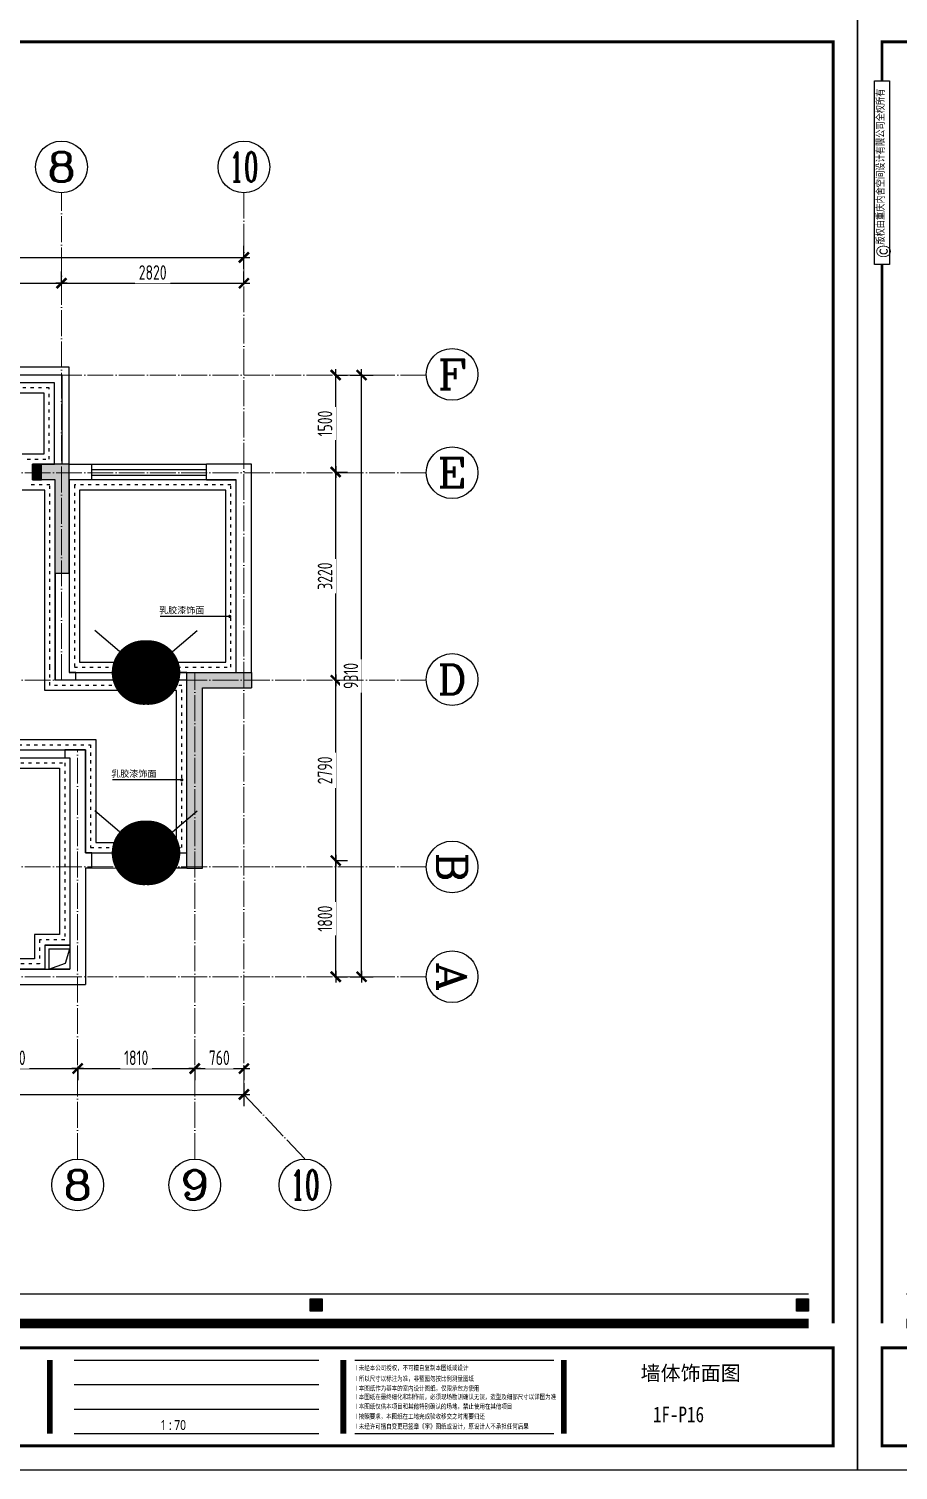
# Model space of a CAD drawing. Header units: inches. Extents: x -50945 to 250244, y -404780 to 18493.
# Drawn here: x 205646 to 219088, y -292400 to -270102 of the extents above; entities that cross this region are included whole.
import ezdxf
from ezdxf.enums import TextEntityAlignment as Align

# ---------------------------------------------------------------- set-up
doc = ezdxf.new("R2010")
doc.units = ezdxf.units.IN
doc.header["$MEASUREMENT"] = 0
doc.linetypes.add('ACAD_ISO03W100', pattern=[30, 12, -18])
doc.linetypes.add('DOTE', pattern=[2.42, 2, -0.2, 0.02, -0.2])
for name, color, linetype in [('0 @ 1 (1)', 7, 'Continuous'), ('15开关布置图-YJ', 2, 'Continuous'), ('AXIS', 1, 'Continuous'), ('AXIS_TEXT', 7, 'Continuous'), ('A图框', 7, 'Continuous'), ('D-ARCHI', 250, 'Continuous'), ('EVH 立面填充', 8, 'Continuous'), ('IBS-003-建筑窗框', 3, 'Continuous'), ('IBS-182-原建筑非承重墙', 150, 'Continuous'), ('IBS-200-原建筑承重墙柱', 200, 'Continuous'), ('IBS-250-轻质砖隔墙填充', 250, 'Continuous'), ('IBS-63-原建筑窗', 63, 'Continuous'), ('IDS-030-造型完成面(看线)', 30, 'Continuous'), ('IDS-32-完成墙面', 32, 'Continuous'), ('IRC-30-天花轮廓线', 30, 'Continuous'), ('外标注', 50, 'Continuous'), ('材质文字标注', 50, 'Continuous')]:
    doc.layers.add(name, color=color, linetype=linetype)
doc.layers.add('门', color=65, linetype='Continuous', lineweight=13)
doc.styles.add('04.YBC-外标注3.0', font='', dxfattribs={"width": 0.8, "height": 3})
doc.styles.add('05.YBC-内标注2.5', font='', dxfattribs={"width": 0.8, "height": 2.5})
doc.styles.add('_TCH_AXIS', font='COMPLEX', dxfattribs={"bigfont": 'GBCBIG'})
doc.styles.add('COMPLEX', font='COMPLEX')
doc.styles.add('HBA-DIMT', font='ARCHS.SHX', dxfattribs={"width": 0.8})
doc.styles.add('MtXpl_Arial_Unicode_', font='Arial Unicode.ttf')
doc.styles.get("Standard").update_dxf_attribs({"font": 'Arial.ttf'})
doc.styles.add('宋体', font='', dxfattribs={"width": 0.8})
doc.styles.get('04.YBC-外标注3.0').set_extended_font_data('SimSun')
doc.styles.get('05.YBC-内标注2.5').set_extended_font_data('SimSun')
doc.styles.get('宋体').set_extended_font_data('SimSun')
doc.dimstyles.new('HBA_40', dxfattribs={"dimscale": 50, "dimtxt": 2.5, "dimasz": 0.1, "dimexe": 2, "dimexo": 2.5, "dimgap": 0.6, "dimtad": 1, "dimdec": 0, "dimrnd": 5, "dimzin": 0, "dimtxsty": 'HBA-DIMT', "dimblk": 'HBA_DIMENSION_TICK', "dimblk1": 'HBA_DIMENSION_TICK', "dimblk2": 'HBA_DIMENSION_TICK', "dimcen": 0.125, "dimclrd": 44, "dimclre": 44, "dimclrt": 2, "dimadec": 0, "dimazin": 0, "dimtfac": 1, "dimtdec": 0, "dimtix": 1, "dimtmove": 1, "dimatfit": 3, "dimldrblk": 'HBA_Leader_Dot', "dimfxl": 0, "dimtvp": 1, "dimtfill": 1, "dimtolj": 1, "dimtzin": 0, "dimarcsym": 0})

# ---------------------------------------------------------------- blocks, each defined once
blk = doc.blocks.new('HBA_DIMENSION_TICK')
at = {"color": 0, "linetype": 'ByBlock'}
for p, q in [((-10, 0), (0, 0)), ((0, 0), (10, 0))]:
    blk.add_line(p, q, dxfattribs=at)
at = {"color": 50, "linetype": 'ByBlock'}
blk.add_solid([(-10, -7), (-7, -10), (7, 10), (10, 7)], dxfattribs=at)
blk = doc.blocks.new('*D810')
at = {"layer": 'Defpoints', "color": 0, "transparency": 16777216}
for p in [(204361, -285932), (206401, -285932), (206401, -286187)]:
    blk.add_point(p, dxfattribs=at)
at = {"layer": '外标注', "color": 44, "lineweight": -2, "transparency": 16777216}
for p, q in [((204361, -286157), (204361, -286367)), ((204370, -286187), (206392, -286187)), ((206401, -286157), (206401, -286367))]:
    blk.add_line(p, q, dxfattribs=at)
at = {"layer": '外标注', "color": 44, "lineweight": -2, "transparency": 16777216, "xscale": 9, "yscale": 9, "zscale": 9, "rotation": 180}
blk.add_blockref('HBA_DIMENSION_TICK', (204361, -286187), dxfattribs=at)
at = {"layer": '外标注', "color": 44, "lineweight": -2, "transparency": 16777216, "xscale": 9, "yscale": 9, "zscale": 9}
blk.add_blockref('HBA_DIMENSION_TICK', (206401, -286187), dxfattribs=at)
at = {"layer": '外标注', "color": 2, "transparency": 16777216, "insert": (205381, -286020), "char_height": 225, "attachment_point": 5, "style": 'HBA-DIMT', "bg_fill": 3, "box_fill_scale": 1.25, "bg_fill_color": 256, "bg_fill_true_color": 13158600, "bg_fill_transparency": 0}
blk.add_mtext('\\A1;2040', dxfattribs=at)
blk = doc.blocks.new('HBA_Leader_Dot')
at = {"color": 0, "linetype": 'ByBlock'}
blk.add_line((-5, 0), (-10, 0), dxfattribs=at)
at = {"color": 0, "linetype": 'ByBlock', "const_width": 5}
blk.add_lwpolyline([(-2.5, 0, 1), (2.5, 0, 1)], format="xyb", close=True, dxfattribs=at)
blk = doc.blocks.new('*D811')
at = {"layer": 'Defpoints', "color": 0, "transparency": 16777216}
for p in [(206401, -285932), (208211, -285932), (208211, -286187)]:
    blk.add_point(p, dxfattribs=at)
at = {"layer": '外标注', "color": 44, "lineweight": -2, "transparency": 16777216}
for p, q in [((206401, -286157), (206401, -286367)), ((206410, -286187), (208202, -286187)), ((208211, -286157), (208211, -286367))]:
    blk.add_line(p, q, dxfattribs=at)
at = {"layer": '外标注', "color": 44, "lineweight": -2, "transparency": 16777216, "xscale": 9, "yscale": 9, "zscale": 9, "rotation": 180}
blk.add_blockref('HBA_DIMENSION_TICK', (206401, -286187), dxfattribs=at)
at = {"layer": '外标注', "color": 44, "lineweight": -2, "transparency": 16777216, "xscale": 9, "yscale": 9, "zscale": 9}
blk.add_blockref('HBA_DIMENSION_TICK', (208211, -286187), dxfattribs=at)
at = {"layer": '外标注', "color": 2, "transparency": 16777216, "insert": (207306, -286020), "char_height": 225, "attachment_point": 5, "style": 'HBA-DIMT', "bg_fill": 3, "box_fill_scale": 1.25, "bg_fill_color": 256, "bg_fill_true_color": 13158600, "bg_fill_transparency": 0}
blk.add_mtext('\\A1;1810', dxfattribs=at)
blk = doc.blocks.new('*D812')
at = {"layer": 'Defpoints', "color": 0, "transparency": 16777216}
for p in [(208211, -285932), (208971, -285932), (208971, -286187)]:
    blk.add_point(p, dxfattribs=at)
at = {"layer": '外标注', "color": 44, "lineweight": -2, "transparency": 16777216}
for p, q in [((208211, -286157), (208211, -286367)), ((208220, -286187), (208962, -286187)), ((208971, -286157), (208971, -286367))]:
    blk.add_line(p, q, dxfattribs=at)
at = {"layer": '外标注', "color": 44, "lineweight": -2, "transparency": 16777216, "xscale": 9, "yscale": 9, "zscale": 9, "rotation": 180}
blk.add_blockref('HBA_DIMENSION_TICK', (208211, -286187), dxfattribs=at)
at = {"layer": '外标注', "color": 44, "lineweight": -2, "transparency": 16777216, "xscale": 9, "yscale": 9, "zscale": 9}
blk.add_blockref('HBA_DIMENSION_TICK', (208971, -286187), dxfattribs=at)
at = {"layer": '外标注', "color": 2, "transparency": 16777216, "insert": (208591, -286020), "char_height": 225, "attachment_point": 5, "style": 'HBA-DIMT', "bg_fill": 3, "box_fill_scale": 1.25, "bg_fill_color": 256, "bg_fill_true_color": 13158600, "bg_fill_transparency": 0}
blk.add_mtext('\\A1;760', dxfattribs=at)
blk = doc.blocks.new('*D813')
at = {"layer": 'Defpoints', "color": 0, "transparency": 16777216}
for p in [(194271, -286187), (208971, -286187), (208971, -286587)]:
    blk.add_point(p, dxfattribs=at)
at = {"layer": '外标注', "color": 44, "lineweight": -2, "transparency": 16777216}
for p, q in [((194271, -286412), (194271, -286767)), ((208971, -286412), (208971, -286767)), ((194280, -286587), (208962, -286587))]:
    blk.add_line(p, q, dxfattribs=at)
at = {"layer": '外标注', "color": 44, "lineweight": -2, "transparency": 16777216, "xscale": 9, "yscale": 9, "zscale": 9, "rotation": 180}
blk.add_blockref('HBA_DIMENSION_TICK', (194271, -286587), dxfattribs=at)
at = {"layer": '外标注', "color": 44, "lineweight": -2, "transparency": 16777216, "xscale": 9, "yscale": 9, "zscale": 9}
blk.add_blockref('HBA_DIMENSION_TICK', (208971, -286587), dxfattribs=at)
at = {"layer": '外标注', "color": 2, "transparency": 16777216, "insert": (201621, -286420), "char_height": 225, "attachment_point": 5, "style": 'HBA-DIMT', "bg_fill": 3, "box_fill_scale": 1.25, "bg_fill_color": 256, "bg_fill_true_color": 13158600, "bg_fill_transparency": 0}
blk.add_mtext('\\A1;14700', dxfattribs=at)
blk = doc.blocks.new('*D814')
at = {"layer": 'Defpoints', "color": 0, "transparency": 16777216}
for p in [(210149, -282969), (210391, -282969), (210149, -284767)]:
    blk.add_point(p, dxfattribs=at)
at = {"layer": '外标注', "color": 44, "lineweight": -2, "transparency": 16777216}
for p, q in [((210374, -282969), (210571, -282969)), ((210391, -284758), (210391, -282978)), ((210374, -284767), (210571, -284767))]:
    blk.add_line(p, q, dxfattribs=at)
at = {"layer": '外标注', "color": 44, "lineweight": -2, "transparency": 16777216, "xscale": 9, "yscale": 9, "zscale": 9}
for p, rotation in [((210391, -282969), 90), ((210391, -284767), 270)]:
    blk.add_blockref('HBA_DIMENSION_TICK', p, dxfattribs=dict(at, rotation=rotation))
at = {"layer": '外标注', "color": 2, "transparency": 16777216, "insert": (210225, -283868), "char_height": 225, "attachment_point": 5, "rotation": 90, "style": 'HBA-DIMT', "bg_fill": 3, "box_fill_scale": 1.25, "bg_fill_color": 256, "bg_fill_true_color": 13158600, "bg_fill_transparency": 0}
blk.add_mtext('\\A1;1800', dxfattribs=at)
blk = doc.blocks.new('*D815')
at = {"layer": 'Defpoints', "color": 0, "transparency": 16777216}
for p in [(210149, -280179), (210391, -280179), (210149, -282969)]:
    blk.add_point(p, dxfattribs=at)
at = {"layer": '外标注', "color": 44, "lineweight": -2, "transparency": 16777216}
for p, q in [((210374, -280179), (210571, -280179)), ((210391, -282960), (210391, -280188)), ((210374, -282969), (210571, -282969))]:
    blk.add_line(p, q, dxfattribs=at)
at = {"layer": '外标注', "color": 44, "lineweight": -2, "transparency": 16777216, "xscale": 9, "yscale": 9, "zscale": 9}
for p, rotation in [((210391, -280179), 90), ((210391, -282969), 270)]:
    blk.add_blockref('HBA_DIMENSION_TICK', p, dxfattribs=dict(at, rotation=rotation))
at = {"layer": '外标注', "color": 2, "transparency": 16777216, "insert": (210225, -281574), "char_height": 225, "attachment_point": 5, "rotation": 90, "style": 'HBA-DIMT', "bg_fill": 3, "box_fill_scale": 1.25, "bg_fill_color": 256, "bg_fill_true_color": 13158600, "bg_fill_transparency": 0}
blk.add_mtext('\\A1;2790', dxfattribs=at)
blk = doc.blocks.new('*D816')
at = {"layer": 'Defpoints', "color": 0, "transparency": 16777216}
for p in [(210149, -276959), (210391, -276959), (210149, -280179)]:
    blk.add_point(p, dxfattribs=at)
at = {"layer": '外标注', "color": 44, "lineweight": -2, "transparency": 16777216}
for p, q in [((210374, -276959), (210571, -276959)), ((210391, -280170), (210391, -276968)), ((210374, -280179), (210571, -280179))]:
    blk.add_line(p, q, dxfattribs=at)
at = {"layer": '外标注', "color": 44, "lineweight": -2, "transparency": 16777216, "xscale": 9, "yscale": 9, "zscale": 9}
for p, rotation in [((210391, -276959), 90), ((210391, -280179), 270)]:
    blk.add_blockref('HBA_DIMENSION_TICK', p, dxfattribs=dict(at, rotation=rotation))
at = {"layer": '外标注', "color": 2, "transparency": 16777216, "insert": (210225, -278569), "char_height": 225, "attachment_point": 5, "rotation": 90, "style": 'HBA-DIMT', "bg_fill": 3, "box_fill_scale": 1.25, "bg_fill_color": 256, "bg_fill_true_color": 13158600, "bg_fill_transparency": 0}
blk.add_mtext('\\A1;3220', dxfattribs=at)
blk = doc.blocks.new('*D817')
at = {"layer": 'Defpoints', "color": 0, "transparency": 16777216}
for p in [(210149, -275458), (210391, -275458), (210149, -276959)]:
    blk.add_point(p, dxfattribs=at)
at = {"layer": '外标注', "color": 44, "lineweight": -2, "transparency": 16777216}
for p, q in [((210374, -275458), (210571, -275458)), ((210391, -276950), (210391, -275467)), ((210374, -276959), (210571, -276959))]:
    blk.add_line(p, q, dxfattribs=at)
at = {"layer": '外标注', "color": 44, "lineweight": -2, "transparency": 16777216, "xscale": 9, "yscale": 9, "zscale": 9}
for p, rotation in [((210391, -275458), 90), ((210391, -276959), 270)]:
    blk.add_blockref('HBA_DIMENSION_TICK', p, dxfattribs=dict(at, rotation=rotation))
at = {"layer": '外标注', "color": 2, "transparency": 16777216, "insert": (210225, -276208), "char_height": 225, "attachment_point": 5, "rotation": 90, "style": 'HBA-DIMT', "bg_fill": 3, "box_fill_scale": 1.25, "bg_fill_color": 256, "bg_fill_true_color": 13158600, "bg_fill_transparency": 0}
blk.add_mtext('\\A1;1500', dxfattribs=at)
blk = doc.blocks.new('*D818')
at = {"layer": 'Defpoints', "color": 0, "transparency": 16777216}
for p in [(210391, -275458), (210791, -275458), (210391, -284767)]:
    blk.add_point(p, dxfattribs=at)
at = {"layer": '外标注', "color": 44, "lineweight": -2, "transparency": 16777216}
for p, q in [((210616, -275458), (210971, -275458)), ((210791, -284758), (210791, -275467)), ((210616, -284767), (210971, -284767))]:
    blk.add_line(p, q, dxfattribs=at)
at = {"layer": '外标注', "color": 44, "lineweight": -2, "transparency": 16777216, "xscale": 9, "yscale": 9, "zscale": 9}
for p, rotation in [((210791, -275458), 90), ((210791, -284767), 270)]:
    blk.add_blockref('HBA_DIMENSION_TICK', p, dxfattribs=dict(at, rotation=rotation))
at = {"layer": '外标注', "color": 2, "transparency": 16777216, "insert": (210625, -280113), "char_height": 225, "attachment_point": 5, "rotation": 90, "style": 'HBA-DIMT', "bg_fill": 3, "box_fill_scale": 1.25, "bg_fill_color": 256, "bg_fill_true_color": 13158600, "bg_fill_transparency": 0}
blk.add_mtext('\\A1;9310', dxfattribs=at)
blk = doc.blocks.new('*D821')
at = {"layer": 'Defpoints', "color": 0, "transparency": 16777216}
for p in [(206151, -274038), (200061, -274263), (206151, -274263)]:
    blk.add_point(p, dxfattribs=at)
at = {"layer": '外标注', "color": 44, "lineweight": -2, "transparency": 16777216}
for p, q in [((200061, -274038), (200061, -273858)), ((200070, -274038), (206142, -274038)), ((206151, -274038), (206151, -273858))]:
    blk.add_line(p, q, dxfattribs=at)
at = {"layer": '外标注', "color": 44, "lineweight": -2, "transparency": 16777216, "xscale": 9, "yscale": 9, "zscale": 9, "rotation": 180}
blk.add_blockref('HBA_DIMENSION_TICK', (200061, -274038), dxfattribs=at)
at = {"layer": '外标注', "color": 44, "lineweight": -2, "transparency": 16777216, "xscale": 9, "yscale": 9, "zscale": 9}
blk.add_blockref('HBA_DIMENSION_TICK', (206151, -274038), dxfattribs=at)
at = {"layer": '外标注', "color": 2, "transparency": 16777216, "insert": (203106, -273872), "char_height": 225, "attachment_point": 5, "style": 'HBA-DIMT', "bg_fill": 3, "box_fill_scale": 1.25, "bg_fill_color": 256, "bg_fill_true_color": 13158600, "bg_fill_transparency": 0}
blk.add_mtext('\\A1;6090', dxfattribs=at)
blk = doc.blocks.new('*D822')
at = {"layer": 'Defpoints', "color": 0, "transparency": 16777216}
for p in [(208971, -274038), (206151, -274263), (208971, -274263)]:
    blk.add_point(p, dxfattribs=at)
at = {"layer": '外标注', "color": 44, "lineweight": -2, "transparency": 16777216}
for p, q in [((206151, -274038), (206151, -273858)), ((206160, -274038), (208962, -274038)), ((208971, -274038), (208971, -273858))]:
    blk.add_line(p, q, dxfattribs=at)
at = {"layer": '外标注', "color": 44, "lineweight": -2, "transparency": 16777216, "xscale": 9, "yscale": 9, "zscale": 9, "rotation": 180}
blk.add_blockref('HBA_DIMENSION_TICK', (206151, -274038), dxfattribs=at)
at = {"layer": '外标注', "color": 44, "lineweight": -2, "transparency": 16777216, "xscale": 9, "yscale": 9, "zscale": 9}
blk.add_blockref('HBA_DIMENSION_TICK', (208971, -274038), dxfattribs=at)
at = {"layer": '外标注', "color": 2, "transparency": 16777216, "insert": (207561, -273872), "char_height": 225, "attachment_point": 5, "style": 'HBA-DIMT', "bg_fill": 3, "box_fill_scale": 1.25, "bg_fill_color": 256, "bg_fill_true_color": 13158600, "bg_fill_transparency": 0}
blk.add_mtext('\\A1;2820', dxfattribs=at)
blk = doc.blocks.new('*D823')
at = {"layer": 'Defpoints', "color": 0, "transparency": 16777216}
for p in [(208971, -273638), (194271, -274038), (208971, -274038)]:
    blk.add_point(p, dxfattribs=at)
at = {"layer": '外标注', "color": 44, "lineweight": -2, "transparency": 16777216}
for p, q in [((194271, -273813), (194271, -273458)), ((208971, -273813), (208971, -273458)), ((194280, -273638), (208962, -273638))]:
    blk.add_line(p, q, dxfattribs=at)
at = {"layer": '外标注', "color": 44, "lineweight": -2, "transparency": 16777216, "xscale": 9, "yscale": 9, "zscale": 9, "rotation": 180}
blk.add_blockref('HBA_DIMENSION_TICK', (194271, -273638), dxfattribs=at)
at = {"layer": '外标注', "color": 44, "lineweight": -2, "transparency": 16777216, "xscale": 9, "yscale": 9, "zscale": 9}
blk.add_blockref('HBA_DIMENSION_TICK', (208971, -273638), dxfattribs=at)
at = {"layer": '外标注', "color": 2, "transparency": 16777216, "insert": (201621, -273472), "char_height": 225, "attachment_point": 5, "style": 'HBA-DIMT', "bg_fill": 3, "box_fill_scale": 1.25, "bg_fill_color": 256, "bg_fill_true_color": 13158600, "bg_fill_transparency": 0}
blk.add_mtext('\\A1;14700', dxfattribs=at)
blk = doc.blocks.new('_AXISO')
blk.add_circle((0, 0), 0.5)
at = {"layer": 'AXIS_TEXT', "style": 'COMPLEX', "width": 1.041667}
blk.add_attdef('A', text='', height=0.56, dxfattribs=at).set_placement((-0.25, -0.28), (0.25, -0.28), align=Align.FIT)
blk = doc.blocks.new('gegeg')
at = {"layer": 'A图框'}
h = blk.add_hatch(color=256, dxfattribs=at)
h.dxf.hatch_style = 1
h.paths.add_polyline_path([(154931, -57558), (154756, -57558), (154756, -57733), (154931, -57733)])
h = blk.add_hatch(color=256, dxfattribs=at)
h.dxf.hatch_style = 1
h.paths.add_polyline_path([(161887, -57558), (161712, -57558), (161712, -57733), (161887, -57733)])
for p, q in [((133887, -57482), (161887, -57482)), ((151384, -58433), (154884, -58433)), ((155398, -58433), (158242, -58433)), ((151384, -58783), (154884, -58783)), ((151384, -59133), (154884, -59133)), ((151384, -59483), (154884, -59483)), ((155398, -59483), (158242, -59483))]:
    blk.add_line(p, q, dxfattribs=at)
for points in [[(162587, -39218), (162587, -60008), (133187, -60008), (133187, -39218)], [(133431, -40125), (133643, -40125), (133643, -42755), (133431, -42755)], [(154756, -57558), (154931, -57558), (154931, -57733), (154756, -57733)], [(161712, -57558), (161887, -57558), (161887, -57733), (161712, -57733)]]:
    blk.add_lwpolyline(points, close=True, dxfattribs=at)
for points, const_width in [([(133537, -40125), (133537, -39568), (162237, -39568), (162237, -57908)], 42), ([(133537, -57908), (133537, -42755)], 42), ([(161887, -57908), (133887, -57908)], 140), ([(151034, -58433), (151034, -59483)], 84), ([(155234, -58433), (155234, -59483)], 84), ([(158387, -58433), (158387, -59483)], 84)]:
    blk.add_lwpolyline(points, dxfattribs=dict(at, const_width=const_width))
at = {"layer": 'A图框', "const_width": 42}
blk.add_lwpolyline([(133537, -58258), (162237, -58258), (162237, -59658), (133537, -59658)], close=True, dxfattribs=at)
at = {"layer": '0 @ 1 (1)', "insert": (152579, -59363), "char_height": 175, "width": 3199.54, "attachment_point": 4, "style": '05.YBC-内标注2.5'}
blk.add_mtext('{\\fMicrosoft YaHei|b0|i0|c134|p34;\\H0.8x; 1 : 70}', dxfattribs=at)
at = {"layer": 'A图框', "rotation": 90, "style": '04.YBC-外标注3.0'}
for s, insert, char_height, width, attachment_point in [('版权由重庆内舍空间设计有限公司全权所有', (133460, -42471), 105, 2420.6, 1), ('©', (133559, -42567), 210, 191.34, 5)]:
    blk.add_mtext(s, dxfattribs=dict(at, insert=insert, char_height=char_height, width=width, attachment_point=attachment_point))
at = {"layer": 'A图框', "char_height": 70, "attachment_point": 1, "style": '04.YBC-外标注3.0'}
for s, width, insert in [('{\\fArial Unicode MS|b0|i0|c134|p0;l 未经本公司授权，不可擅自复制本图纸或设计}', 1842.18, (155405, -58508)), ('{\\fArial Unicode MS|b0|i0|c134|p0;l 所以尺寸以标注为准，非蓝图勿按比例测量图纸}', 1906.2, (155405, -58662)), ('{\\fArial Unicode MS|b0|i0|c134|p0;l 本图纸作为基本的室内设计图纸，仅限承包方使用}', 2550.12, (155405, -58801)), ('{\\fArial Unicode MS|b0|i0|c134|p0;l 本图纸在最终细化和制作前，必须现场勘测确认无误，造型及细部尺寸以详图为准}', 3701.19, (155405, -58923)), ('{\\fArial Unicode MS|b0|i0|c134|p0;l 本图纸仅供本项目和其他特别确认的场地，禁止使用在其他项目}', 3008.74, (155405, -59060)), ('{\\fArial Unicode MS|b0|i0|c134|p0;l 按照要求，本图纸在工地完成验收移交之时需要归还}', 1941.8, (155405, -59203)), ('{\\fArial Unicode MS|b0|i0|c134|p0;l 未经许可擅自变更已签章《字》图纸或设计，原设计人不承担任何后果}', 3026.66, (155405, -59346))]:
    blk.add_mtext_dynamic_manual_height_columns(s, width=width, gutter_width=1, heights=[0], dxfattribs=dict(at, insert=insert))

msp = doc.modelspace()

# ---------------------------------------------------------------- hatches: boundary and pattern name
at = {"layer": 'EVH 立面填充'}
h = msp.add_hatch(color=256, dxfattribs=at)
h.dxf.hatch_style = 1
h.paths.add_polyline_path([(206051.15, -277078.62), (206051.15, -278528.62), (206271.15, -278528.62), (206271.15, -276838.62), (205841.15, -276838.62), (205841.15, -277078.62)])
h = msp.add_hatch(color=256, dxfattribs=at)
h.dxf.hatch_style = 1
h.paths.add_polyline_path([(208331.15, -280298.62), (209091.15, -280298.62), (209091.15, -280058.62), (208091.15, -280058.62), (208091.15, -283088.62), (208331.15, -283088.62)])

# ---------------------------------------------------------------- linework, layer by layer
at = {"layer": 'IBS-003-建筑窗框', "color": 251, "ltscale": 10}
for p, q in [((206271.15, -275338.38), (200731.15, -275338.38)), ((206271.15, -276838.62), (206271.15, -275338.38)), ((206041.15, -275578.38), (200971.15, -275578.38)), ((206041.15, -276838.62), (206041.15, -275578.38)), ((206621.15, -276838.62), (208391.15, -276838.62)), ((208391.15, -277078.62), (206621.15, -277078.62))]:
    msp.add_line(p, q, dxfattribs=at)
at = {"layer": 'IBS-182-原建筑非承重墙'}
for p, q in [((206271.15, -276838.62), (206621.15, -276838.62)), ((206621.15, -277078.62), (206621.15, -276838.62)), ((209091.15, -276838.62), (208391.15, -276838.62)), ((208391.15, -277078.62), (208391.15, -276838.62)), ((209091.15, -280058.62), (209091.15, -276838.62)), ((206621.15, -277078.62), (206271.15, -277078.62)), ((208391.15, -277078.62), (208851.15, -277078.62)), ((208851.15, -280058.62), (208851.15, -277078.62)), ((206051.15, -278528.62), (206051.15, -280178.62)), ((206271.15, -278528.62), (206271.15, -280058.62)), ((206371.15, -280058.62), (206271.15, -280058.62)), ((206371.15, -280178.62), (206371.15, -280058.62)), ((207251.15, -280178.62), (207251.15, -280058.62)), ((208091.15, -280058.62), (207251.15, -280058.62)), ((206371.15, -280178.62), (206051.15, -280178.62)), ((208091.15, -280178.62), (207251.15, -280178.62)), ((206520.85, -281258.62), (206200.85, -281258.62)), ((206200.85, -281258.62), (206200.85, -281378.62)), ((206200.85, -281378.62), (206280.85, -281378.62)), ((206280.85, -281378.62), (206280.85, -284648.62)), ((206520.85, -282848.62), (206520.85, -281258.62)), ((206620.85, -282848.62), (206520.85, -282848.62)), ((206620.85, -283088.62), (206620.85, -282848.62)), ((207681.15, -283088.62), (207681.15, -282848.62)), ((207681.15, -282848.62), (208091.15, -282848.62)), ((206620.85, -283088.62), (206520.85, -283088.62)), ((206520.85, -283088.62), (206520.85, -284886.95)), ((208091.15, -283088.62), (207681.15, -283088.62)), ((205892.62, -284275.63), (205892.62, -284648.62)), ((205892.62, -284275.63), (206280.85, -284275.63)), ((205952.62, -284335.63), (205952.62, -284648.62)), ((205952.62, -284335.63), (206280.85, -284335.63)), ((206214.32, -284556.04), (206280.85, -284335.63)), ((204480.85, -284648.62), (206280.85, -284648.62)), ((205952.62, -284648.62), (206214.32, -284556.04)), ((206280.85, -284648.62), (205952.62, -284648.62)), ((204480.85, -284886.95), (206520.85, -284886.95))]:
    msp.add_line(p, q, dxfattribs=at)
msp.add_lwpolyline([(205701.15, -277078.62), (205841.15, -277078.62), (205841.15, -276838.62), (205701.15, -276838.62)], close=True, dxfattribs=at)
at = {"layer": 'IBS-200-原建筑承重墙柱', "ltscale": 0.02}
for p, q in [((205841.15, -277078.62), (205841.15, -276838.62)), ((206271.15, -276838.62), (205841.15, -276838.62)), ((206271.15, -278528.62), (206271.15, -276838.62)), ((206051.15, -277078.62), (205841.15, -277078.62)), ((206051.15, -278528.62), (206051.15, -277078.62)), ((206271.15, -278528.62), (206051.15, -278528.62)), ((208091.15, -283088.62), (208091.15, -280058.62)), ((208091.15, -280058.62), (209091.15, -280058.62)), ((209091.15, -280058.62), (209091.15, -280298.62)), ((208331.15, -283088.62), (208331.15, -280298.62)), ((208331.15, -280298.62), (209091.15, -280298.62)), ((208091.15, -283088.62), (208331.15, -283088.62))]:
    msp.add_line(p, q, dxfattribs=at)
at = {"layer": 'IBS-250-轻质砖隔墙填充', "color": 8, "linetype": 'Continuous'}
for p, q in [((205701.15, -276848.71), (205711.24, -276838.62)), ((205701.15, -276869.92), (205732.45, -276838.62)), ((205701.15, -276891.13), (205753.67, -276838.62)), ((205701.15, -276912.35), (205774.88, -276838.62)), ((205701.15, -276933.56), (205796.09, -276838.62)), ((205701.15, -276954.77), (205817.31, -276838.62)), ((205708.52, -276968.62), (205838.52, -276838.62)), ((205729.73, -276968.62), (205841.15, -276857.2)), ((205750.95, -276968.62), (205841.15, -276878.41)), ((205772.16, -276968.62), (205841.15, -276899.63)), ((205793.37, -276968.62), (205841.15, -276920.84)), ((205701.15, -276975.99), (205708.52, -276968.62)), ((205701.15, -276997.2), (205729.73, -276968.62)), ((205701.15, -277018.41), (205750.95, -276968.62)), ((205701.15, -277039.63), (205772.16, -276968.62)), ((205701.15, -277060.84), (205793.37, -276968.62)), ((205704.59, -277078.62), (205814.59, -276968.62)), ((205725.8, -277078.62), (205835.8, -276968.62)), ((205747.01, -277078.62), (205841.15, -276984.48)), ((205768.23, -277078.62), (205841.15, -277005.69)), ((205789.44, -277078.62), (205841.15, -277026.9)), ((205810.65, -277078.62), (205841.15, -277048.12)), ((205814.59, -276968.62), (205841.15, -276942.05)), ((205831.87, -277078.62), (205841.15, -277069.33)), ((205835.8, -276968.62), (205841.15, -276963.26))]:
    msp.add_line(p, q, dxfattribs=at)
at = {"layer": 'IBS-63-原建筑窗'}
for p, q in [((206161.15, -275458.38), (200851.15, -275458.38)), ((206161.15, -276838.62), (206161.15, -275458.38)), ((206621.15, -276918.62), (208391.15, -276918.62)), ((206621.15, -277006.2), (208391.15, -277006.2))]:
    msp.add_line(p, q, dxfattribs=at)
at = {"layer": 'IDS-32-完成墙面'}
for points in [[(208091.15, -282848.62), (208091.15, -280178.62), (206051.15, -280178.62), (206051.15, -280058.62), (206051.15, -280058.62), (206051.15, -277078.62), (205701.15, -277078.62), (205701.15, -276838.62), (206041.15, -276838.62), (206041.15, -275578.38), (200971.15, -275578.38)], [(205541.15, -276678.62), (205881.15, -276678.62), (205881.15, -275738.38), (201131.15, -275738.38)], [(207677.49, -282688.62), (207931.15, -282688.62), (207931.15, -280338.62), (205891.15, -280338.62), (205891.15, -279898.62), (205891.15, -279898.62), (205891.15, -277238.62), (205541.15, -277238.62)], [(207677.49, -279898.62), (208691.15, -279898.62), (208691.15, -277238.62), (206431.15, -277238.62), (206431.15, -279898.62), (207238.22, -279898.62)], [(203490.85, -281098.62), (206680.85, -281098.62), (206680.85, -282688.62), (207238.22, -282688.62)], [(203650.85, -281258.62), (206520.85, -281258.62), (206520.85, -282848.62), (208091.15, -282848.62)], [(204480.85, -284648.62), (204480.85, -282948.62), (203880.85, -282948.62), (203880.85, -281378.62), (206280.85, -281378.62), (206280.85, -284275.63), (205892.62, -284275.63), (205892.62, -284648.62), (204480.85, -284648.62)], [(204640.85, -283246.11), (204640.85, -282788.62), (204040.85, -282788.62), (204040.85, -281538.62), (206120.85, -281538.62), (206120.85, -284115.63), (205732.62, -284115.63), (205732.62, -284488.62), (204640.85, -284488.62), (204640.85, -283685.37)]]:
    msp.add_lwpolyline(points, dxfattribs=at)
msp.add_lwpolyline([(206271.15, -280058.62), (208851.15, -280058.62), (208851.15, -277078.62), (206271.15, -277078.62)], close=True, dxfattribs=at)
at = {"layer": 'IRC-30-天花轮廓线', "color": 8, "linetype": 'ACAD_ISO03W100', "ltscale": 4}
for points in [[(205621.15, -276758.62), (205961.15, -276758.62), (205961.15, -275658.38), (201051.15, -275658.38)], [(207584.04, -282768.62), (208011.15, -282768.62), (208011.15, -280258.62), (205971.15, -280258.62), (205971.15, -279978.62), (205971.15, -279978.62), (205971.15, -277158.62), (205621.15, -277158.62)], [(207584.04, -279978.62), (208771.15, -279978.62), (208771.15, -277158.62), (206351.15, -277158.62), (206351.15, -279978.62), (207331.67, -279978.62)], [(203570.85, -281178.62), (206600.85, -281178.62), (206600.85, -282768.62), (207331.67, -282768.62)], [(204560.85, -283339.55), (204560.85, -282868.62), (203960.85, -282868.62), (203960.85, -281458.62), (206200.85, -281458.62), (206200.85, -284195.63), (205812.62, -284195.63), (205812.62, -284568.62), (204560.85, -284568.62), (204560.85, -283591.93)]]:
    msp.add_lwpolyline(points, dxfattribs=at)
at = {"layer": '门', "color": 8, "lineweight": 5}
msp.add_line((204620.85, -281258.62), (206200.85, -281258.62), dxfattribs=at)
for points in [[(206371.15, -280058.62), (207251.15, -280058.62), (207251.15, -280178.62), (206371.15, -280178.62)], [(206620.85, -282848.62), (207681.15, -282848.62), (207681.15, -283088.62), (206620.85, -283088.62)]]:
    msp.add_lwpolyline(points, close=True, dxfattribs=at)

# ---------------------------------------------------------------- block references
at = {"layer": '15开关布置图-YJ', "color": 2, "xscale": 1.081091401797356, "yscale": 1.081091401797356, "zscale": 1.081091401797356}
msp.add_blockref('gegeg', (74472.26, -227526.41), dxfattribs=at)
at = {"layer": 'AXIS'}
ref = msp.add_blockref('_AXISO', (206151.15, -272238.38), dxfattribs=dict(at, xscale=800, yscale=800, zscale=800))
ref.add_attrib('A', '8', dxfattribs={"layer": 'AXIS_TEXT', "height": 452.55, "style": '_TCH_AXIS', "width": 1.5}).set_placement((205924.88, -272464.65), (206377.43, -272464.65), align=Align.FIT)
ref = msp.add_blockref('_AXISO', (208971.15, -272238.38), dxfattribs=dict(at, xscale=800, yscale=800, zscale=800))
ref.add_attrib('A', '10', dxfattribs={"layer": 'AXIS_TEXT', "height": 452.548, "style": '_TCH_AXIS', "width": 0.724138}).set_placement((208744.88, -272464.65), (209197.43, -272464.65), align=Align.FIT)
ref = msp.add_blockref('_AXISO', (212191.15, -275448.38), dxfattribs=dict(at, xscale=800, yscale=800, zscale=800))
ref.add_attrib('A', 'F', dxfattribs={"layer": 'AXIS_TEXT', "height": 452.55, "style": '_TCH_AXIS', "width": 1.3125}).set_placement((211964.88, -275674.65), (212417.43, -275674.65), align=Align.FIT)
ref = msp.add_blockref('_AXISO', (212191.15, -276968.62), dxfattribs=dict(at, xscale=800, yscale=800, zscale=800))
ref.add_attrib('A', 'E', dxfattribs={"layer": 'AXIS_TEXT', "height": 452.55, "style": '_TCH_AXIS', "width": 1.3125}).set_placement((211964.88, -277194.89), (212417.43, -277194.89), align=Align.FIT)
ref = msp.add_blockref('_AXISO', (212191.15, -280168.39), dxfattribs=dict(at, xscale=800, yscale=800, zscale=800))
ref.add_attrib('A', 'D', dxfattribs={"layer": 'AXIS_TEXT', "height": 452.55, "style": '_TCH_AXIS', "width": 1.235294}).set_placement((211964.88, -280394.66), (212417.43, -280394.66), align=Align.FIT)
ref = msp.add_blockref('_AXISO', (212191.15, -283068.62), dxfattribs=dict(at, xscale=800, yscale=800, zscale=800, rotation=270))
ref.add_attrib('A', 'B', dxfattribs={"layer": 'AXIS_TEXT', "height": 452.55, "rotation": 270, "style": '_TCH_AXIS', "width": 1.235294}).set_placement((211964.88, -282842.34), (211964.88, -283294.89), align=Align.FIT)
ref = msp.add_blockref('_AXISO', (212191.15, -284766.95), dxfattribs=dict(at, xscale=800, yscale=800, zscale=800, rotation=270))
ref.add_attrib('A', 'A', dxfattribs={"layer": 'AXIS_TEXT', "height": 452.55, "rotation": 270, "style": '_TCH_AXIS', "width": 1.166667}).set_placement((211964.88, -284540.68), (211964.88, -284993.23), align=Align.FIT)
ref = msp.add_blockref('_AXISO', (206400.85, -287986.95), dxfattribs=dict(at, xscale=800, yscale=800, zscale=800))
ref.add_attrib('A', '8', dxfattribs={"layer": 'AXIS_TEXT', "height": 452.55, "style": '_TCH_AXIS', "width": 1.5}).set_placement((206174.58, -288213.23), (206627.13, -288213.23), align=Align.FIT)
ref = msp.add_blockref('_AXISO', (208211.15, -287986.95), dxfattribs=dict(at, xscale=800, yscale=800, zscale=800))
ref.add_attrib('A', '9', dxfattribs={"layer": 'AXIS_TEXT', "height": 452.55, "style": '_TCH_AXIS', "width": 1.5}).set_placement((207984.88, -288213.23), (208437.43, -288213.23), align=Align.FIT)
ref = msp.add_blockref('_AXISO', (209915.82, -287986.95), dxfattribs=dict(at, xscale=800, yscale=800, zscale=800))
ref.add_attrib('A', '10', dxfattribs={"layer": 'AXIS_TEXT', "height": 452.548, "style": '_TCH_AXIS', "width": 0.724138}).set_placement((209689.55, -288213.23), (210142.1, -288213.23), align=Align.FIT)

# ---------------------------------------------------------------- texts
at = {"color": 253, "insert": (215296.19, -291416.55), "char_height": 242.164, "attachment_point": 1, "style": '宋体'}
msp.add_mtext_dynamic_manual_height_columns('1F-P16', width=66.2668, gutter_width=16.21, heights=[0], dxfattribs=at)
at = {"layer": 'A图框', "insert": (215105.75, -290784.54), "char_height": 227.0292, "attachment_point": 1}
msp.add_mtext_dynamic_manual_height_columns('{\\fArial Unicode MS|b0|i0|c134|p0;墙体饰面图}', width=2770.8358, gutter_width=16.21, heights=[0], dxfattribs=at)
at = {"layer": '材质文字标注', "char_height": 100, "width": 2800.5718, "attachment_point": 1, "style": 'MtXpl_Arial_Unicode_'}
for insert in [(207660.03, -279046.83), (206919.04, -281576.21)]:
    msp.add_mtext('乳胶漆饰面', dxfattribs=dict(at, insert=insert))

# ---------------------------------------------------------------- dimensions: what is measured, and where the dimension line sits
at = {"layer": '外标注'}
for base, p1, p2, picture, middle in [((206151.15, -274038.38), (200061.15, -274262.96), (206151.15, -274262.96), '*D821', (203106.15, -273871.88)), ((206400.85, -286186.95), (204360.85, -285931.91), (206400.85, -285931.91), '*D810', (205380.85, -286020.45))]:
    dim = msp.add_linear_dim(base=base, p1=p1, p2=p2, dimstyle='HBA_40', override={"dimscale": 90, "dimfxl": 200, "dimfxlon": 1}, dxfattribs=at)
    dim.commit()
    dim.dimension.update_dxf_attribs({"geometry": picture, "text_midpoint": middle})
dim = msp.add_linear_dim(base=(210391.15, -282968.62), p1=(210149.37, -284766.95), p2=(210149.37, -282968.62), angle=270, dimstyle='HBA_40', override={"dimscale": 90, "dimfxl": 200, "dimfxlon": 1}, dxfattribs=at)
dim.commit()
dim.dimension.update_dxf_attribs({"geometry": '*D814', "text_midpoint": (210224.65, -283867.79)})

# ---------------------------------------------------------------- leaders
at = {"layer": 'IDS-030-造型完成面(看线)'}
for points in [[(207427.68, -280060.82), (207238.22, -279898.62)], [(207488.03, -280060.82), (207677.49, -279898.62)], [(207427.68, -282850.82), (207238.22, -282688.62)], [(207488.03, -282850.82), (207677.49, -282688.62)]]:
    msp.add_leader(points, dimstyle='HBA_40', override={"dimasz": 2, "dimgap": 0.6, "dimtad": 0}, dxfattribs=at)
at = {"layer": 'IDS-32-完成墙面', "lineweight": 5}
for points in [[(208752.14, -279192.19), (207678, -279192.19)], [(208011.15, -281721.56), (206937.01, -281721.56)]]:
    msp.add_leader(points, dimstyle='HBA_40', override={"dimtad": 0}, dxfattribs=at)

# ---------------------------------------------------------------- next in the draw order: dimensions: what is measured, and where the dimension line sits
at = {"layer": '外标注'}
for base, p1, p2, picture, middle in [((208971.15, -274038.38), (206151.15, -274262.96), (208971.15, -274262.96), '*D822', (207561.15, -273871.88)), ((208211.15, -286186.95), (206400.85, -285931.91), (208211.15, -285931.91), '*D811', (207306, -286020.45))]:
    dim = msp.add_linear_dim(base=base, p1=p1, p2=p2, dimstyle='HBA_40', override={"dimscale": 90, "dimfxl": 200, "dimfxlon": 1}, dxfattribs=at)
    dim.commit()
    dim.dimension.update_dxf_attribs({"geometry": picture, "text_midpoint": middle})
dim = msp.add_linear_dim(base=(210391.15, -280178.62), p1=(210149.37, -282968.62), p2=(210149.37, -280178.62), angle=270, dimstyle='HBA_40', override={"dimscale": 90, "dimfxl": 200, "dimfxlon": 1}, dxfattribs=at)
dim.commit()
dim.dimension.update_dxf_attribs({"geometry": '*D815', "text_midpoint": (210224.65, -281573.62)})

# ---------------------------------------------------------------- next in the draw order: dimensions: what is measured, and where the dimension line sits
for base, p1, p2, picture, middle in [((208971.15, -273638.38), (194271.15, -274038.38), (208971.15, -274038.38), '*D823', (201621.15, -273471.88)), ((208971.15, -286186.95), (208211.15, -285931.91), (208971.15, -285931.91), '*D812', (208591.15, -286020.45))]:
    dim = msp.add_linear_dim(base=base, p1=p1, p2=p2, dimstyle='HBA_40', override={"dimscale": 90, "dimfxl": 200, "dimfxlon": 1}, dxfattribs=at)
    dim.commit()
    dim.dimension.update_dxf_attribs({"geometry": picture, "text_midpoint": middle})
dim = msp.add_linear_dim(base=(210391.15, -276958.62), p1=(210149.37, -280178.62), p2=(210149.37, -276958.62), angle=270, dimstyle='HBA_40', override={"dimscale": 90, "dimfxl": 200, "dimfxlon": 1}, dxfattribs=at)
dim.commit()
dim.dimension.update_dxf_attribs({"geometry": '*D816', "text_midpoint": (210224.65, -278568.62)})

# ---------------------------------------------------------------- next in the draw order: linework, layer by layer
at = {"layer": 'D-ARCHI', "color": 251, "linetype": 'DOTE', "lineweight": 5, "ltscale": 200}
msp.add_line((206151.15, -280178.62), (206151.15, -272638.38), dxfattribs=at)

# ---------------------------------------------------------------- next in the draw order: dimensions: what is measured, and where the dimension line sits
at = {"layer": '外标注'}
dim = msp.add_linear_dim(base=(210391.15, -275458.38), p1=(210149.37, -276958.62), p2=(210149.37, -275458.38), angle=270, dimstyle='HBA_40', override={"dimscale": 90, "dimfxl": 200, "dimfxlon": 1}, dxfattribs=at)
dim.commit()
dim.dimension.update_dxf_attribs({"geometry": '*D817', "text_midpoint": (210224.65, -276208.5)})
dim = msp.add_linear_dim(base=(208971.15, -286586.95), p1=(194271.15, -286186.95), p2=(208971.15, -286186.95), dimstyle='HBA_40', override={"dimscale": 90, "dimfxl": 200, "dimfxlon": 1}, dxfattribs=at)
dim.commit()
dim.dimension.update_dxf_attribs({"geometry": '*D813', "text_midpoint": (201621.15, -286420.45)})

# ---------------------------------------------------------------- next in the draw order: linework, layer by layer
at = {"layer": 'D-ARCHI', "color": 251, "linetype": 'DOTE', "lineweight": 5, "ltscale": 200}
for p, q in [((208971.15, -286586.95), (208971.15, -272638.38)), ((208211.15, -287586.95), (208211.15, -280058.62)), ((206400.85, -287586.95), (206400.85, -281258.62)), ((208971.15, -286589.45), (209915.82, -287586.95))]:
    msp.add_line(p, q, dxfattribs=at)

# ---------------------------------------------------------------- next in the draw order: dimensions: what is measured, and where the dimension line sits
at = {"layer": '外标注'}
dim = msp.add_linear_dim(base=(210791.15, -275458.38), p1=(210391.15, -284766.95), p2=(210391.15, -275458.38), angle=90, dimstyle='HBA_40', override={"dimscale": 90, "dimfxl": 200, "dimfxlon": 1}, dxfattribs=at)
dim.commit()
dim.dimension.update_dxf_attribs({"geometry": '*D818', "text_midpoint": (210624.65, -280112.66)})

# ---------------------------------------------------------------- next in the draw order: linework, layer by layer
at = {"layer": 'D-ARCHI', "color": 251, "linetype": 'DOTE', "lineweight": 5, "ltscale": 200}
for p, q in [((211791.15, -275458.38), (191463.89, -275458.38)), ((211791.15, -276968.62), (191451.15, -276968.62)), ((211791.15, -280178.62), (191463.89, -280178.62)), ((211791.15, -283068.62), (191463.89, -283068.62)), ((211791.15, -284766.95), (191463.89, -284766.95))]:
    msp.add_line(p, q, dxfattribs=at)

# ---------------------------------------------------------------- next in the draw order: block references
at = {"layer": '15开关布置图-YJ', "color": 2, "xscale": 1.081091401797356, "yscale": 1.081091401797356, "zscale": 1.081091401797356}
msp.add_blockref('gegeg', (42688.17, -227526.41), dxfattribs=at)

doc.saveas('drawing.dxf')
